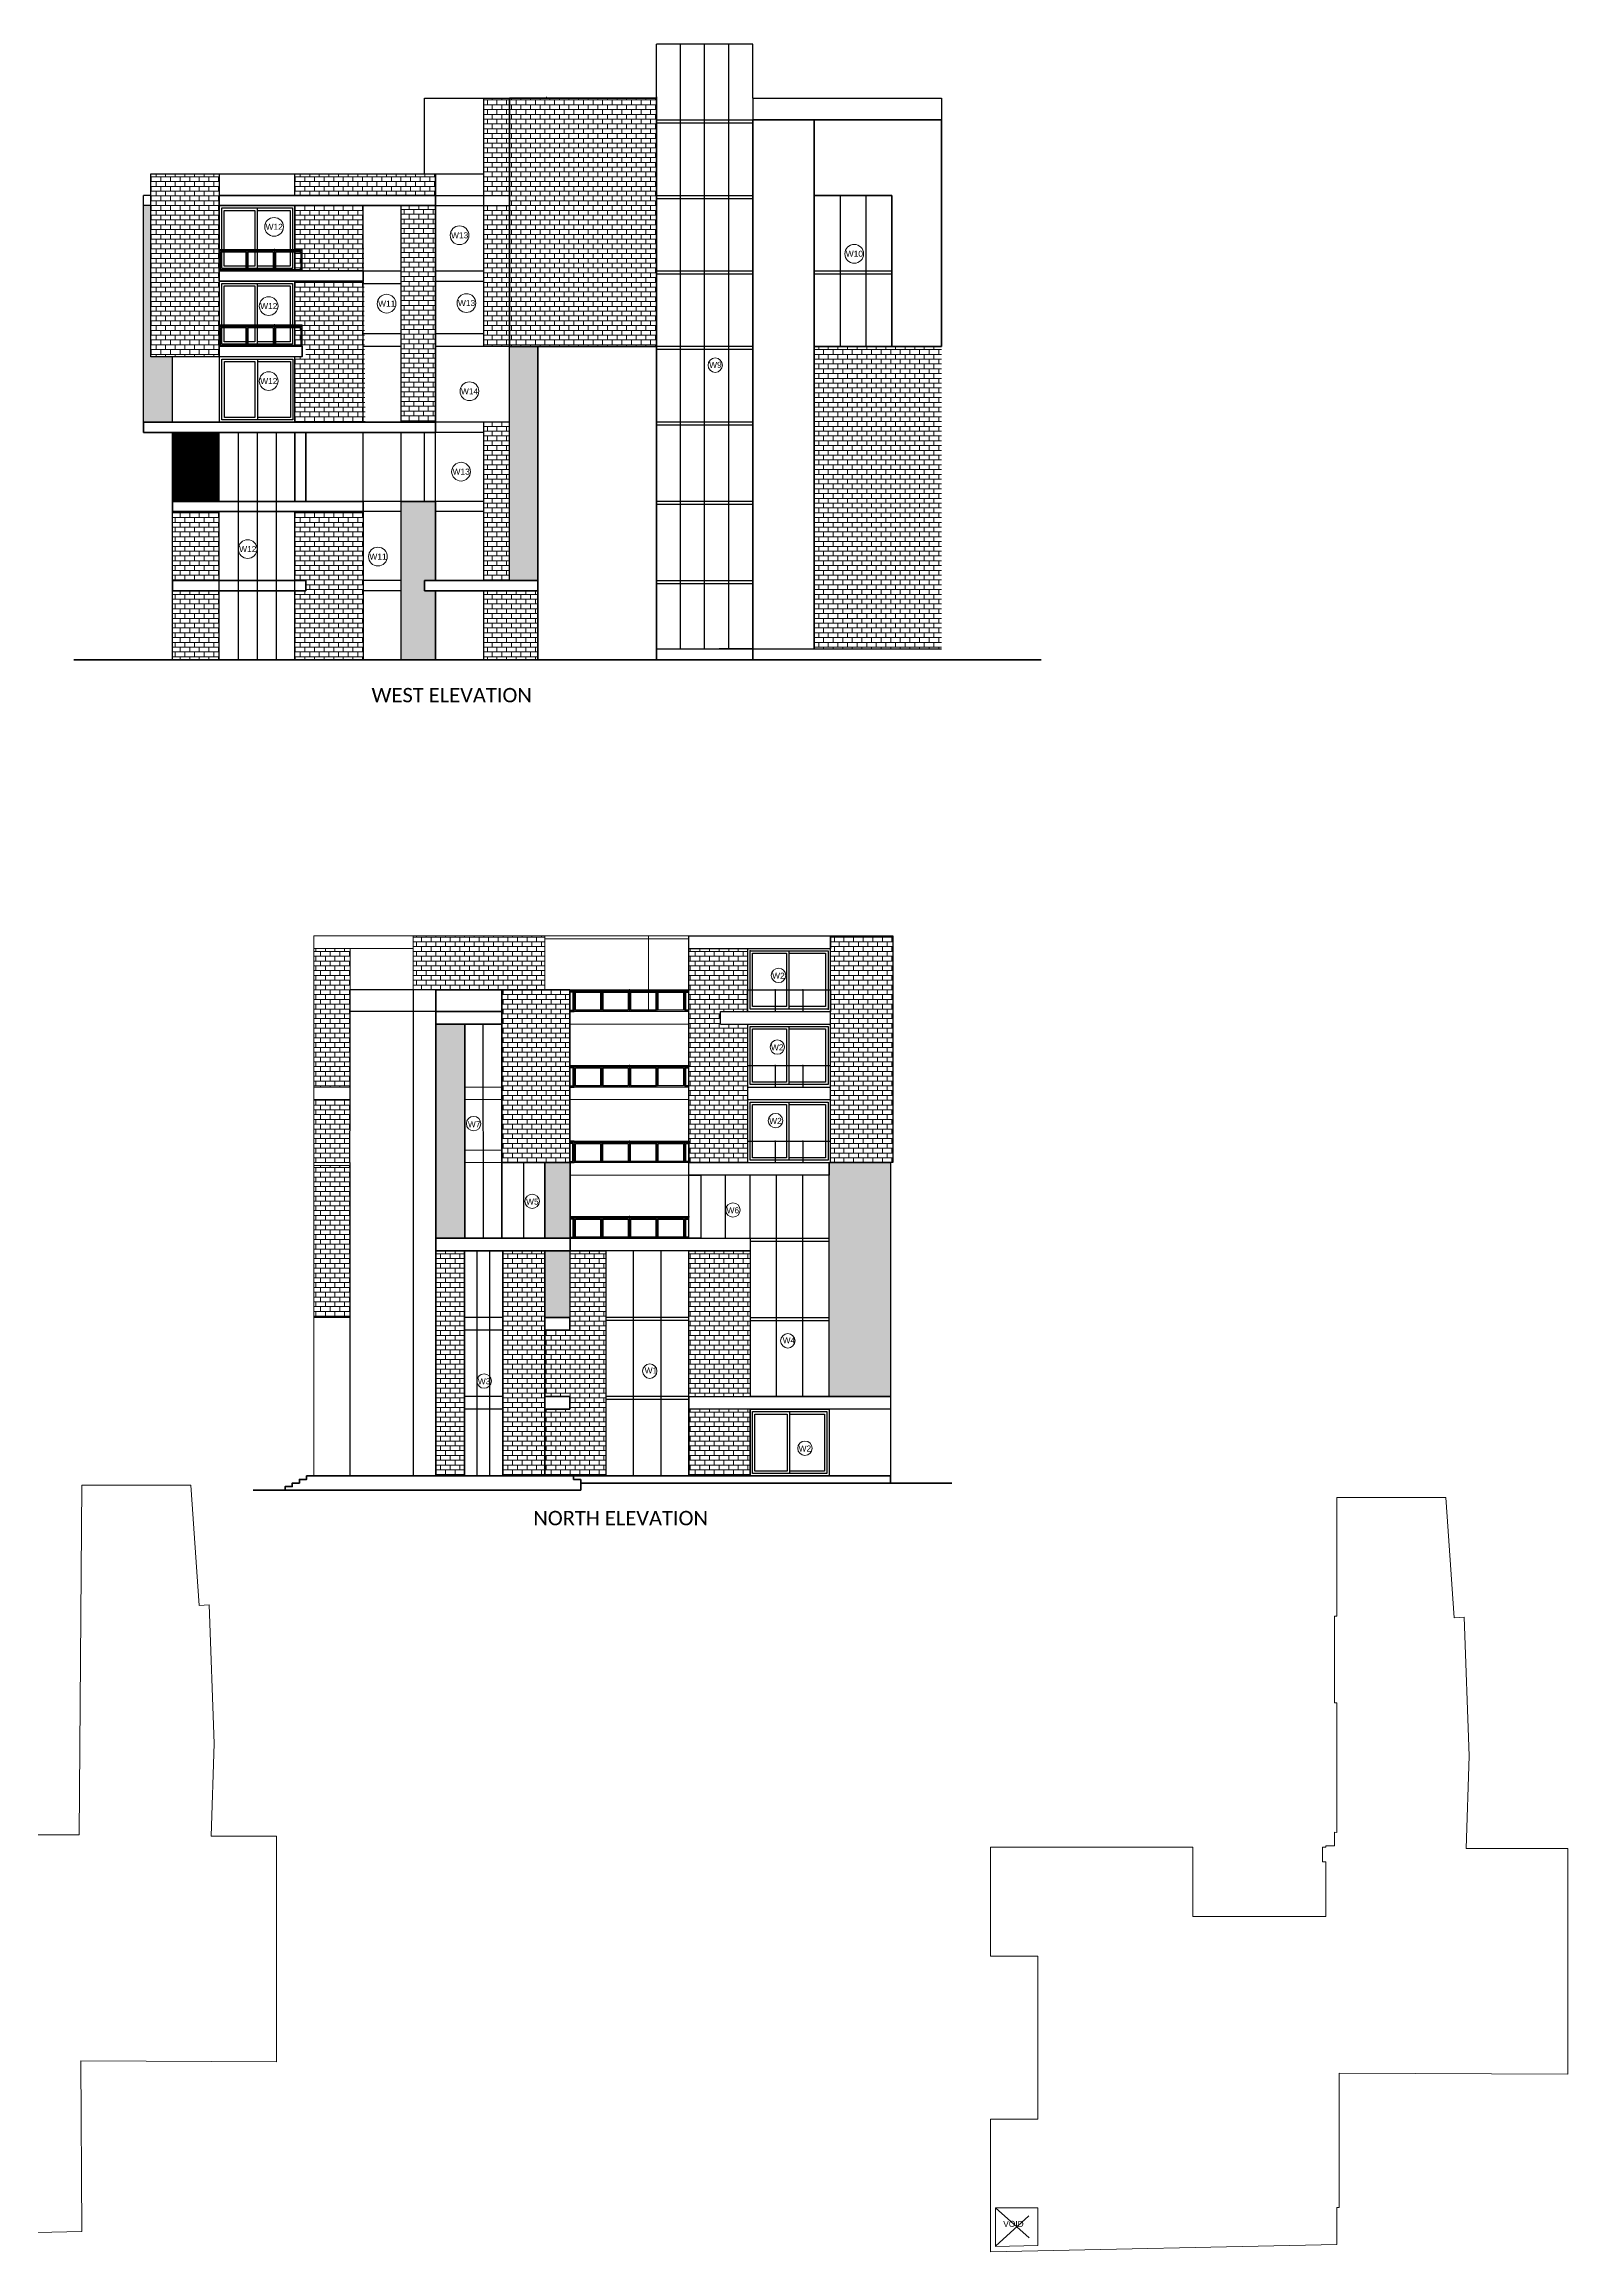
# Model space of a CAD drawing. Header units: inches. Extents: x 0 to 179512, y -43395 to -31716.
# Drawn here: x 168096 to 170635, y -36268 to -32588 of the extents above; entities that cross this region are included whole.
import ezdxf

# ---------------------------------------------------------------- set-up
doc = ezdxf.new("R2010")
doc.units = ezdxf.units.IN
doc.header["$LTSCALE"] = 10
doc.header["$MEASUREMENT"] = 0
doc.linetypes.add('DASHED', pattern=[0.75, 0.5, -0.25])
for name, color, linetype, lineweight in [('back', 251, 'Continuous', 0), ('elevation', 6, 'Continuous', 40), ('elevation 2', 3, 'Continuous', 30), ('front', 254, 'Continuous', 15), ('hatch', 95, 'Continuous', 0), ('NEW LETTERING', 3, 'Continuous', 0), ('OL_AR_Hatch', 253, 'Continuous', 15), ('OL_AR_SYMBOL', 1, 'Continuous', 5), ('OL_AR_WALL', 255, 'Continuous', 40), ('window', 6, 'Continuous', 9)]:
    doc.layers.add(name, color=color, linetype=linetype, lineweight=lineweight)
doc.layers.add('Balcony base', color=70, linetype='Continuous')
doc.layers.add('Railing', color=40, linetype='Continuous')
doc.styles.add('1-8 Annotative Text', font='calibri.ttf', dxfattribs={"height": 0.125})
doc.styles.get("Standard").update_dxf_attribs({"font": 'arial.ttf'})
pattern_1 = [(0, (-19725.6243, 16222.5), (0, 1.25), []), (135, (-19724.9993, 16221.875), (-2.499999996, -2.499999996), [1.76776696, -1.76776696]), (135, (-19724.6868, 16221.875), (-2.499999996, -2.499999996), [1.76776696, -1.76776696]), (135, (-19724.3743, 16221.875), (-2.499999996, -2.499999996), [1.76776696, -1.76776696])]
pattern_2 = [(0, (-19725.624, 16222.5), (0, 8), []), (90, (-19725.624, 16222.5), (-8, 8), [8, -8])]
pattern_3 = [(0, (-2155.5, -1252.5), (0, 8), []), (90, (-2155.5, -1252.5), (-8, 8), [8, -8])]

msp = doc.modelspace()

# ---------------------------------------------------------------- hatches: boundary and pattern name
at = {"layer": 'back'}
h = msp.add_hatch(dxfattribs=at)
h.set_pattern_fill('AR-B816', color=256)
h.set_pattern_definition(pattern_2)
h.paths.add_polyline_path([(168871.07, -32678.5), (168828.72, -32678.5), (168828.72, -32840.5), (168871.07, -32840.5)])
h.paths.add_polyline_path([(168871.07, -32857.5), (168828.72, -32857.5), (168828.72, -33092.5), (168871.07, -33092.5)])
h = msp.add_hatch(dxfattribs=at)
h.set_pattern_fill('AR-B816', color=256)
h.set_pattern_definition(pattern_2)
h.paths.add_polyline_path([(168627.72, -32857.5), (168513.72, -32857.5), (168513.72, -32966.5), (168627.72, -32966.5), (168627.72, -32983.5), (168513.72, -32983.5), (168513.72, -33092.5), (168531.72, -33092.5), (168531.72, -33109.5), (168513.72, -33109.5), (168513.72, -33218.5), (168630.72, -33218.5)])
h.paths.add_polyline_path([(168747.72, -32804.5), (168513.72, -32804.5), (168513.72, -32840.5), (168747.72, -32840.5)])
h = msp.add_hatch(dxfattribs=at)
h.set_pattern_fill('AR-B816', color=256)
h.paths.add_polyline_path([(168747.72, -32857.5), (168690.91, -32857.5), (168690.91, -33218.5), (168747.72, -33218.5)])
h = msp.add_hatch(dxfattribs=at)
h.set_pattern_fill('AR-B816', color=256)
h.set_pattern_definition(pattern_2)
h.paths.add_polyline_path([(168871.07, -33218.5), (168828.72, -33218.5), (168828.72, -33482.5), (168871.07, -33482.5)])
h.paths.add_polyline_path([(168918.72, -33499.5), (168828.72, -33499.5), (168828.72, -33614.5), (168918.72, -33614.5)])
h = msp.add_hatch(dxfattribs=at)
h.set_pattern_fill('AR-B816', color=256)
h.set_pattern_definition(pattern_2)
h.paths.add_polyline_path([(168387.72, -33367.5), (168309.72, -33367.5), (168309.72, -33482.5), (168387.72, -33482.5)])
h.paths.add_polyline_path([(168387.72, -33499.5), (168309.72, -33499.5), (168309.72, -33614.5), (168387.72, -33614.5)])
h = msp.add_hatch(dxfattribs=at)
h.set_pattern_fill('AR-B816', color=256)
h.set_pattern_definition(pattern_2)
h.paths.add_polyline_path([(168627.72, -33367.5), (168513.72, -33367.5), (168513.72, -33482.5), (168531.72, -33482.5), (168531.72, -33499.5), (168513.72, -33499.5), (168513.72, -33614.5), (168627.72, -33614.5)])
h = msp.add_hatch(dxfattribs=at)
h.set_pattern_fill('AR-B816', color=256)
h.set_pattern_definition(pattern_3)
h.paths.add_polyline_path([(168930.05, -34074.5), (168710.58, -34074.5), (168710.58, -34164.5), (168748.59, -34164.5), (168858.72, -34164.5), (168930.05, -34164.5)])
h.paths.add_polyline_path([(168605.37, -34457.5), (168545.37, -34457.5), (168545.37, -34710.5), (168605.37, -34710.5)])
h.paths.add_polyline_path([(168605.71, -34347.5), (168545.39, -34347.5), (168545.37, -34452.5), (168605.37, -34452.5)])
h.paths.add_polyline_path([(168605.71, -34164.5), (168605.71, -34095.5), (168545.39, -34095.5), (168545.39, -34317), (168545.39, -34326.5), (168605.71, -34326.5)])
h = msp.add_hatch(dxfattribs=at)
h.set_pattern_fill('AR-B816', color=256)
h.set_pattern_definition(pattern_3)
h.paths.add_polyline_path([(169268, -34221.5), (169223, -34221.5), (169223, -34200.5), (169268, -34200.5), (169268, -34095.5), (169170, -34095.5), (169170, -34452.5), (169268, -34452.5)])
h = msp.add_hatch(dxfattribs=at)
h.set_pattern_fill('AR-B816', color=256)
h.set_pattern_definition(pattern_3)
h.paths.add_polyline_path([(169510.07, -34074.5), (169406, -34074.5), (169406, -34452.5), (169510.07, -34452.5)])
h = msp.add_hatch(dxfattribs=at)
h.set_pattern_fill('AR-B816', color=256)
h.set_pattern_definition(pattern_3)
h.paths.add_polyline_path([(169032, -34599.5), (168972.05, -34599.5), (168972.05, -34710.5), (168972.05, -34731.5), (168930.05, -34731.5), (168930.05, -34842.5), (168972.05, -34842.5), (168972.05, -34863.5), (168930.05, -34863.5), (168930.05, -34974.5), (169032, -34974.5)])
h = msp.add_hatch(dxfattribs=at)
h.set_pattern_fill('AR-B816', color=256)
h.set_pattern_definition(pattern_3)
h.paths.add_polyline_path([(169272, -34599.5), (169170, -34599.5), (169170, -34842.5), (169272, -34842.5)])
h.paths.add_polyline_path([(169272, -34863.5), (169170, -34863.5), (169170, -34974.5), (169272, -34974.5)])
at = {"layer": 'Balcony base'}
h = msp.add_hatch(color=256, dxfattribs=at)
h.dxf.hatch_style = 1
h.set_gradient(color1=(0, 0, 255), color2=(255, 255, 0), name='CURVED')
h.paths.add_polyline_path([(168387.72, -32930.5), (168387.72, -32931.5), (168525.72, -32931.5), (168525.72, -32930.5)])
h = msp.add_hatch(color=256, dxfattribs=at)
h.dxf.hatch_style = 1
h.set_gradient(color1=(0, 0, 255), color2=(255, 255, 0), name='CURVED')
h.paths.add_polyline_path([(168387.72, -33056.5), (168387.72, -33057.5), (168525.72, -33057.5), (168525.72, -33056.5)])
h = msp.add_hatch(color=256, dxfattribs=at)
h.dxf.hatch_style = 1
h.set_gradient(color1=(0, 0, 255), color2=(255, 255, 0), name='CURVED')
h.paths.add_polyline_path([(169170.18, -34164.5), (168972.15, -34164.5), (168972.15, -34165.5), (169170.18, -34165.5)])
h = msp.add_hatch(color=256, dxfattribs=at)
h.dxf.hatch_style = 1
h.set_gradient(color1=(0, 0, 255), color2=(255, 255, 0), name='CURVED')
h.paths.add_polyline_path([(169170.18, -34290.5), (168972.15, -34290.5), (168972.15, -34291.5), (169170.18, -34291.5)])
h = msp.add_hatch(color=256, dxfattribs=at)
h.dxf.hatch_style = 1
h.set_gradient(color1=(0, 0, 255), color2=(255, 255, 0), name='CURVED')
h.paths.add_polyline_path([(169170, -34416.5), (168971.97, -34416.5), (168971.97, -34417.5), (169170, -34417.5)])
h = msp.add_hatch(color=256, dxfattribs=at)
h.dxf.hatch_style = 1
h.set_gradient(color1=(0, 0, 255), color2=(255, 255, 0), name='CURVED')
h.paths.add_polyline_path([(169170.18, -34542.5), (168972.15, -34542.5), (168972.15, -34543.5), (169170.18, -34543.5)])
at = {"layer": 'front'}
h = msp.add_hatch(dxfattribs=at)
h.set_pattern_fill('AR-B816', color=256)
h.set_pattern_definition(pattern_2)
h.paths.add_polyline_path([(169115.99, -32678.5), (168871.07, -32678.5), (168871.07, -33092.5), (169115.99, -33092.5)])
h = msp.add_hatch(dxfattribs=at)
h.set_pattern_fill('AR-B816', color=256)
h.set_pattern_definition(pattern_2)
h.paths.add_polyline_path([(168387.72, -32804.5), (168273.72, -32804.5), (168273.72, -33109.5), (168387.72, -33109.5)])
h = msp.add_hatch(dxfattribs=at)
h.set_pattern_fill('AR-B816', color=256)
h.set_pattern_definition(pattern_2)
h.paths.add_polyline_path([(169590.88, -33092.5), (169379.1, -33092.5), (169379.1, -33596.5), (169590.88, -33596.5)])
h = msp.add_hatch(dxfattribs=at)
h.set_pattern_fill('AR-B816', color=256)
h.set_pattern_definition(pattern_3)
h.paths.add_polyline_path([(168972.05, -34164.5), (168858.72, -34164.5), (168858.72, -34452.5), (168972.05, -34452.5)])
h = msp.add_hatch(dxfattribs=at)
h.set_pattern_fill('AR-B816', color=256)
h.set_pattern_definition(pattern_3)
h.paths.add_polyline_path([(168796.49, -34599.5), (168748.49, -34599.5), (168748.49, -34974.5), (168796.49, -34974.5)])
h = msp.add_hatch(dxfattribs=at)
h.set_pattern_fill('AR-B816', color=256)
h.set_pattern_definition(pattern_3)
h.paths.add_polyline_path([(168930.05, -34599.5), (168859.88, -34599.5), (168859.88, -34974.5), (168930.05, -34974.5)])
at = {"layer": 'OL_AR_Hatch'}
h = msp.add_hatch(dxfattribs=at)
h.set_pattern_fill('CORK', color=256, scale=10)
h.set_pattern_definition(pattern_1)
h.paths.add_polyline_path([(168309.72, -33109.5), (168273.72, -33109.5), (168273.72, -32857.5), (168261.72, -32857.5), (168261.72, -33218.5), (168309.72, -33218.5)])
h = msp.add_hatch(dxfattribs=at)
h.set_pattern_fill('CORK', color=256, scale=10)
h.set_pattern_definition(pattern_1)
h.paths.add_polyline_path([(168918.72, -33092.5), (168871.07, -33092.5), (168871.07, -33482.5), (168918.72, -33482.5)])
h = msp.add_hatch(dxfattribs=at)
h.set_pattern_fill('CORK', color=256, scale=10)
h.set_pattern_definition(pattern_1)
h.paths.add_polyline_path([(168387.72, -33235.5), (168309.72, -33235.5), (168309.72, -33350.5), (168387.72, -33350.5)])
h = msp.add_hatch(dxfattribs=at)
h.set_pattern_fill('CORK', color=256, scale=10)
h.set_pattern_definition(pattern_1)
h.paths.add_polyline_path([(168747.72, -33350.5), (168690.91, -33350.5), (168690.91, -33614.5), (168747.72, -33614.5), (168747.72, -33499.5), (168729.72, -33499.5), (168729.72, -33482.5), (168747.72, -33482.5)])
h = msp.add_hatch(dxfattribs=at)
h.set_pattern_fill('CORK', color=256, scale=10)
h.set_pattern_definition([(0, (5280, 9732.5), (0, 1.25), []), (135, (5280.625, 9731.875), (-2.499999996, -2.499999996), [1.76776696, -1.76776696]), (135, (5280.9375, 9731.875), (-2.499999996, -2.499999996), [1.76776696, -1.76776696]), (135, (5281.25, 9731.875), (-2.499999996, -2.499999996), [1.76776696, -1.76776696])])
h.paths.add_polyline_path([(168796.59, -34221.5), (168748.59, -34221.5), (168748.59, -34578.5), (168796.59, -34578.5)])
h = msp.add_hatch(dxfattribs=at)
h.set_pattern_fill('CORK', color=256, scale=10)
h.set_pattern_definition([(0, (-2155.4997, -1252.5), (0, 1.25), []), (135, (-2154.8747, -1253.125), (-2.499999996, -2.499999996), [1.76776696, -1.76776696]), (135, (-2154.562, -1253.125), (-2.499999996, -2.499999996), [1.76776696, -1.76776696]), (135, (-2154.2497, -1253.125), (-2.499999996, -2.499999996), [1.76776696, -1.76776696])])
h.paths.add_polyline_path([(168972.05, -34599.5), (168930.05, -34599.5), (168930.05, -34710.5), (168972.05, -34710.5)])
h.paths.add_polyline_path([(168972.15, -34452.5), (168930.05, -34452.5), (168930.05, -34578.5), (168972.15, -34578.5)])
h.paths.add_polyline_path([(169506.07, -34452.5), (169406, -34452.5), (169404.1, -34452.5), (169404.1, -34473.5), (169404, -34842.5), (169506.07, -34842.5)])

# ---------------------------------------------------------------- linework, layer by layer
for p, q in [((169276.75, -32588.5), (169115.99, -32588.5)), ((169115.99, -32714.5), (169115.99, -32588.5)), ((169276.75, -32678.5), (169276.75, -32588.5)), ((169590.88, -32678.5), (169590.88, -32714.5)), ((169115.99, -32714.5), (169276.75, -32714.5)), ((169115.99, -32719.5), (169276.75, -32719.5)), ((168273.72, -33109.5), (168273.72, -32804.5)), ((168273.72, -32804.5), (168828.72, -32804.5)), ((168513.72, -32840.5), (168513.72, -32804.5)), ((168747.72, -33482.5), (168747.72, -32804.5)), ((168387.72, -32840.5), (168828.72, -32840.5)), ((169115.99, -32840.5), (169276.75, -32840.5)), ((169115.99, -32845.5), (169276.75, -32845.5)), ((168387.72, -32857.5), (168828.72, -32857.5)), ((168513.72, -32966.5), (168513.72, -32857.5)), ((168627.72, -33218.5), (168627.72, -32857.5)), ((168690.91, -33218.5), (168690.91, -32857.5)), ((168387.72, -32966.5), (168513.72, -32966.5)), ((168387.72, -32983.5), (168513.72, -32983.5)), ((168513.72, -33092.5), (168513.72, -32983.5)), ((168627.72, -32966.5), (168690.91, -32966.5)), ((168627.72, -32987.5), (168690.91, -32987.5)), ((168747.72, -32966.5), (168828.72, -32966.5)), ((168747.72, -32983.5), (168828.72, -32983.5)), ((169115.99, -32966.5), (169276.75, -32966.5)), ((169115.99, -32971.5), (169276.75, -32971.5)), ((168690.91, -33071.5), (168627.72, -33071.5)), ((168828.72, -33071.5), (168747.72, -33071.5)), ((168513.72, -33109.5), (168273.72, -33109.5)), ((168513.72, -33092.5), (168387.72, -33092.5)), ((168513.72, -33218.5), (168513.72, -33109.5)), ((168690.91, -33092.5), (168627.72, -33092.5)), ((168828.72, -33092.5), (168747.72, -33092.5)), ((169276.75, -33092.5), (169115.99, -33092.5)), ((169276.75, -33097.5), (169115.99, -33097.5)), ((168871.07, -33218.5), (168273.72, -33218.5)), ((168828.72, -33482.5), (168828.72, -33218.5)), ((169276.75, -33218.5), (169115.99, -33218.5)), ((169276.75, -33223.5), (169115.99, -33223.5)), ((168828.72, -33235.5), (168273.72, -33235.5)), ((168627.72, -33350.5), (168627.72, -33235.5)), ((168690.91, -33350.5), (168690.91, -33235.5)), ((168729.72, -33350.5), (168729.72, -33235.5)), ((168828.72, -33350.5), (168387.72, -33350.5)), ((168690.91, -33367.5), (168387.72, -33367.5)), ((168513.72, -33614.5), (168513.72, -33367.5)), ((168828.72, -33367.5), (168747.72, -33367.5)), ((169276.75, -33350.5), (169115.99, -33350.5)), ((169276.75, -33355.5), (169115.99, -33355.5)), ((168513.72, -33482.5), (168387.72, -33482.5)), ((168513.72, -33499.5), (168387.72, -33499.5)), ((168690.91, -33482.5), (168627.72, -33482.5)), ((168690.91, -33499.5), (168627.72, -33499.5)), ((168918.72, -33482.5), (168747.72, -33482.5)), ((168918.72, -33499.5), (168747.72, -33499.5)), ((168747.72, -33614.5), (168747.72, -33499.5)), ((168828.72, -33614.5), (168828.72, -33499.5)), ((169115.99, -33482.5), (169276.75, -33482.5)), ((169115.99, -33487.5), (169276.75, -33487.5)), ((169115.99, -33596.5), (169276.75, -33596.5)), ((169276.75, -33596.5), (169220.66, -33596.5))]:
    msp.add_line(p, q)
for points in [[(168729.72, -32804.5), (168729.72, -32678.5), (168918.72, -32678.5)], [(169276.75, -32678.5), (169590.88, -32678.5)]]:
    msp.add_lwpolyline(points)
at = {"layer": 'Balcony base'}
for p, q in [((169156.18, -33596.5), (169156.18, -32588.5)), ((169196.37, -33596.5), (169196.37, -32588.5)), ((169236.56, -33596.5), (169236.56, -32588.5)), ((168871.07, -33092.5), (168871.07, -32678.5)), ((168871.07, -32678.5), (168932.72, -32678.5)), ((169276.75, -32678.5), (169276.75, -32719.5)), ((168261.72, -33218.5), (168261.72, -32840.5)), ((168273.72, -32840.5), (168261.72, -32840.5)), ((168828.72, -32840.5), (168871.07, -32840.5)), ((169421.98, -32840.5), (169421.98, -33092.5)), ((169465.21, -32840.5), (169465.21, -33092.5)), ((168273.72, -32857.5), (168261.72, -32857.5)), ((168450.72, -32861.5), (168450.72, -32962.5)), ((168450.72, -32865.5), (168505.72, -32865.5)), ((168505.72, -32865.5), (168505.72, -32958.5)), ((168828.72, -32857.5), (168871.07, -32857.5)), ((168387.72, -32930.5), (168525.72, -32930.5)), ((168387.72, -32966.5), (168387.72, -32930.5)), ((168387.72, -32931.5), (168525.72, -32931.5)), ((168387.72, -32932.5), (168525.72, -32932.5)), ((168505.72, -32958.5), (168450.72, -32958.5)), ((168525.72, -32932.5), (168525.72, -32930.5)), ((168525.72, -32966.5), (168525.72, -32932.5)), ((168525.72, -32966.5), (168387.72, -32966.5)), ((168450.72, -32987.5), (168450.72, -33088.5)), ((168450.72, -32991.5), (168505.72, -32991.5)), ((168505.72, -32991.5), (168505.72, -33084.5)), ((169378.75, -32966.5), (169508.44, -32966.5)), ((169378.75, -32971.5), (169508.44, -32971.5)), ((168387.72, -33056.5), (168525.72, -33056.5)), ((168387.72, -33092.5), (168387.72, -33056.5)), ((168387.72, -33057.5), (168525.72, -33057.5)), ((168387.72, -33058.5), (168525.72, -33058.5)), ((168525.72, -33058.5), (168525.72, -33056.5)), ((168525.72, -33092.5), (168525.72, -33058.5)), ((168309.72, -33218.5), (168309.72, -33109.5)), ((168525.72, -33092.5), (168387.72, -33092.5)), ((168387.72, -33109.5), (168387.72, -33218.5)), ((168505.72, -33084.5), (168450.72, -33084.5)), ((168451.18, -33113.5), (168451.18, -33214.5)), ((168451.18, -33117.5), (168506.18, -33117.5)), ((168506.18, -33117.5), (168506.18, -33210.5)), ((168506.18, -33210.5), (168451.18, -33210.5)), ((168419.22, -33235.5), (168419.22, -33614.5)), ((168450.72, -33235.5), (168450.72, -33614.5)), ((168482.22, -33235.5), (168482.22, -33614.5)), ((169276.75, -33596.5), (169590.88, -33596.5)), ((169337, -34196.5), (169337, -34099.5)), ((169337, -34103.5), (169398, -34103.5)), ((169398, -34103.5), (169398, -34192.5)), ((168605.71, -34326.5), (168605.71, -34164.5)), ((168710.58, -34164.5), (168605.71, -34164.5)), ((168710.58, -34164.5), (168710.58, -34974.5)), ((168748.59, -34164.5), (168710.58, -34164.5)), ((168979.15, -34166.5), (168972.15, -34166.5)), ((168979.15, -34164.5), (169117.15, -34164.5)), ((168979.15, -34165.5), (169117.15, -34165.5)), ((168979.15, -34166.5), (169117.15, -34166.5)), ((168979.15, -34200.5), (168979.15, -34166.5)), ((168979.15, -34200.5), (168979.15, -34166.5)), ((169117.15, -34164.5), (169163.18, -34164.5)), ((169117.15, -34165.5), (169163.18, -34165.5)), ((169117.15, -34200.5), (169117.15, -34166.5)), ((169117.15, -34166.5), (169163.18, -34166.5)), ((169117.15, -34200.5), (169117.15, -34166.5)), ((169170.18, -34165.5), (169163.18, -34165.5)), ((169163.18, -34166.5), (169163.18, -34200.5)), ((169163.18, -34166.5), (169170.18, -34166.5)), ((168748.59, -34200.5), (168605.71, -34200.5)), ((168972.15, -34200.5), (168979.15, -34200.5)), ((169117.15, -34200.5), (168979.15, -34200.5)), ((169170.18, -34200.5), (169163.18, -34200.5)), ((169223, -34200.5), (169406, -34200.5)), ((169223, -34221.5), (169223, -34200.5)), ((169398, -34192.5), (169337, -34192.5)), ((168828.19, -34578.5), (168827.66, -34221.5)), ((169223, -34221.5), (169406, -34221.5)), ((169268, -34221.5), (169268, -34452.5)), ((169337, -34322.5), (169337, -34225.5)), ((169337, -34229.5), (169398, -34229.5)), ((169398, -34229.5), (169398, -34318.5)), ((168979.15, -34290.5), (169117.15, -34290.5)), ((169117.15, -34290.5), (169163.18, -34290.5)), ((168605.71, -34347.5), (168605.71, -34326.5)), ((168979.15, -34292.5), (168972.15, -34292.5)), ((168972.15, -34326.5), (168979.15, -34326.5)), ((168979.15, -34291.5), (169117.15, -34291.5)), ((168979.15, -34292.5), (169117.15, -34292.5)), ((168979.15, -34326.5), (168979.15, -34292.5)), ((168979.15, -34326.5), (168979.15, -34292.5)), ((169117.15, -34326.5), (168979.15, -34326.5)), ((169117.15, -34291.5), (169163.18, -34291.5)), ((169117.15, -34326.5), (169117.15, -34292.5)), ((169117.15, -34292.5), (169163.18, -34292.5)), ((169117.15, -34326.5), (169117.15, -34292.5)), ((169170.18, -34291.5), (169163.18, -34291.5)), ((169163.18, -34292.5), (169163.18, -34326.5)), ((169163.18, -34292.5), (169170.18, -34292.5)), ((169170.18, -34326.5), (169163.18, -34326.5)), ((169268, -34326.5), (169406, -34326.5)), ((169398, -34318.5), (169337, -34318.5)), ((168605.37, -34452.5), (168605.71, -34347.5)), ((169268, -34347.5), (169406, -34347.5)), ((169337, -34448.5), (169337, -34351.5)), ((169337, -34355.5), (169398, -34355.5)), ((169398, -34355.5), (169398, -34444.5)), ((168978.97, -34416.5), (168971.97, -34416.5)), ((168971.97, -34416.5), (168971.97, -34452.5)), ((168978.97, -34417.5), (168971.97, -34417.5)), ((168978.97, -34418.5), (168971.97, -34418.5)), ((168978.97, -34416.5), (169116.97, -34416.5)), ((168978.97, -34417.5), (169116.97, -34417.5)), ((168978.97, -34418.5), (169116.97, -34418.5)), ((168978.97, -34452.5), (168978.97, -34418.5)), ((168978.97, -34452.5), (168978.97, -34418.5)), ((169116.97, -34416.5), (169163, -34416.5)), ((169116.97, -34417.5), (169163, -34417.5)), ((169116.97, -34452.5), (169116.97, -34418.5)), ((169116.97, -34418.5), (169163, -34418.5)), ((169116.97, -34452.5), (169116.97, -34418.5)), ((169163, -34416.5), (169170, -34416.5)), ((169170, -34417.5), (169163, -34417.5)), ((169163, -34418.5), (169163, -34452.5)), ((169163, -34418.5), (169170, -34418.5)), ((169170, -34416.5), (169170, -34452.5)), ((168605.37, -34452.5), (168605.37, -34974.5)), ((168748.49, -34578.5), (168748.49, -34452.5)), ((168858.72, -34452.5), (168858.72, -34578.5)), ((168894.39, -34452.5), (168894.39, -34578.5)), ((168971.97, -34452.5), (168978.97, -34452.5)), ((169116.97, -34452.5), (168978.97, -34452.5)), ((169163, -34452.5), (169116.97, -34452.5)), ((169170, -34452.5), (169163, -34452.5)), ((169231.01, -34578.5), (169231.01, -34473.5)), ((169272, -34578.5), (169272, -34473.5)), ((169316, -34842.5), (169316, -34473.5)), ((169398, -34444.5), (169337, -34444.5)), ((169360, -34842.5), (169360, -34473.5)), ((168979.15, -34544.5), (168972.15, -34544.5)), ((168979.15, -34542.5), (169117.15, -34542.5)), ((168979.15, -34543.5), (169117.15, -34543.5)), ((168979.15, -34544.5), (169117.15, -34544.5)), ((168979.15, -34578.5), (168979.15, -34544.5)), ((168979.15, -34578.5), (168979.15, -34544.5)), ((169117.15, -34542.5), (169163.18, -34542.5)), ((169117.15, -34543.5), (169163.18, -34543.5)), ((169117.15, -34578.5), (169117.15, -34544.5)), ((169117.15, -34544.5), (169163.18, -34544.5)), ((169117.15, -34578.5), (169117.15, -34544.5)), ((169170.18, -34543.5), (169163.18, -34543.5)), ((169163.18, -34544.5), (169163.18, -34578.5)), ((169163.18, -34544.5), (169170.18, -34544.5)), ((168859.88, -34578.5), (168796.49, -34578.5)), ((168972.15, -34578.5), (168979.15, -34578.5)), ((169117.15, -34578.5), (168979.15, -34578.5)), ((169170, -34578.5), (169032, -34578.5)), ((169170.18, -34578.5), (169163.18, -34578.5)), ((169272, -34578.5), (169404, -34578.5)), ((169272, -34583.5), (169404, -34583.5)), ((168817.62, -34974.5), (168817.62, -34599.5)), ((168838.75, -34974.5), (168838.75, -34599.5)), ((168930.05, -34599.5), (168930.05, -34974.5)), ((169078, -34974.5), (169078, -34599.5)), ((169124, -34974.5), (169124, -34599.5)), ((168605.37, -34710.5), (168545.37, -34710.5)), ((168859.88, -34710.5), (168796.49, -34710.5)), ((168859.88, -34731.5), (168796.49, -34731.5)), ((169170, -34710.5), (169032, -34710.5)), ((169170, -34715.5), (169032, -34715.5)), ((169272, -34710.5), (169404, -34710.5)), ((169272, -34715.5), (169404, -34715.5)), ((168605.41, -34842.5), (168605.37, -34842.5)), ((168859.88, -34842.5), (168796.49, -34842.5)), ((169170, -34842.5), (169032, -34842.5)), ((169032, -34842.5), (169032, -34974.5)), ((169170, -34842.5), (169170, -34974.5)), ((169506.07, -34842.5), (169272, -34842.5)), ((169506.07, -34842.5), (169506.07, -34974.5)), ((168859.88, -34863.5), (168796.49, -34863.5)), ((169170, -34847.5), (169032, -34847.5)), ((169272, -34863.5), (169272, -34974.5)), ((169338, -34867.5), (169338, -34970.5)), ((169338, -34871.5), (169396, -34871.5)), ((169396, -34871.5), (169396, -34966.5)), ((169404, -34863.5), (169404, -34974.5)), ((169396, -34966.5), (169338, -34966.5))]:
    msp.add_line(p, q, dxfattribs=at)
for points in [[(168387.72, -32857.5), (168513.72, -32857.5), (168513.72, -32966.5), (168387.72, -32966.5)], [(168391.72, -32861.5), (168509.72, -32861.5), (168509.72, -32962.5), (168391.72, -32962.5)], [(168395.72, -32865.5), (168446.72, -32865.5), (168446.72, -32958.5), (168395.72, -32958.5)], [(168389.72, -32934.5), (168431.69, -32934.5), (168431.69, -32964.5), (168389.72, -32964.5)], [(168435.75, -32934.5), (168477.72, -32934.5), (168477.72, -32964.5), (168435.75, -32964.5)], [(168481.72, -32934.5), (168523.69, -32934.5), (168523.69, -32964.5), (168481.72, -32964.5)], [(168391.72, -32987.5), (168509.72, -32987.5), (168509.72, -33088.5), (168391.72, -33088.5)], [(168395.72, -32991.5), (168446.72, -32991.5), (168446.72, -33084.5), (168395.72, -33084.5)], [(168389.72, -33060.5), (168431.69, -33060.5), (168431.69, -33090.5), (168389.72, -33090.5)], [(168435.75, -33060.5), (168477.72, -33060.5), (168477.72, -33090.5), (168435.75, -33090.5)], [(168481.72, -33060.5), (168523.69, -33060.5), (168523.69, -33090.5), (168481.72, -33090.5)], [(168392.18, -33113.5), (168510.18, -33113.5), (168510.18, -33214.5), (168392.18, -33214.5)], [(168396.18, -33117.5), (168447.18, -33117.5), (168447.18, -33210.5), (168396.18, -33210.5)], [(169272, -34099.5), (169402, -34099.5), (169402, -34196.5), (169272, -34196.5)], [(169276, -34103.5), (169333, -34103.5), (169333, -34192.5), (169276, -34192.5)], [(168972.15, -34164.5), (169170.18, -34164.5), (169170.18, -34165.5), (168972.15, -34165.5)], [(168981.15, -34168.5), (169023.12, -34168.5), (169023.12, -34198.5), (168981.15, -34198.5)], [(169027.18, -34168.5), (169069.15, -34168.5), (169069.15, -34198.5), (169027.18, -34198.5)], [(169073.15, -34168.5), (169115.12, -34168.5), (169115.12, -34198.5), (169073.15, -34198.5)], [(169119.15, -34168.5), (169161.12, -34168.5), (169161.12, -34198.5), (169119.15, -34198.5)], [(169272, -34225.5), (169402, -34225.5), (169402, -34322.5), (169272, -34322.5)], [(169276, -34229.5), (169333, -34229.5), (169333, -34318.5), (169276, -34318.5)], [(168972.15, -34290.5), (169170.18, -34290.5), (169170.18, -34291.5), (168972.15, -34291.5)], [(168981.15, -34294.5), (169023.12, -34294.5), (169023.12, -34324.5), (168981.15, -34324.5)], [(169027.18, -34294.5), (169069.15, -34294.5), (169069.15, -34324.5), (169027.18, -34324.5)], [(169073.15, -34294.5), (169115.12, -34294.5), (169115.12, -34324.5), (169073.15, -34324.5)], [(169119.15, -34294.5), (169161.12, -34294.5), (169161.12, -34324.5), (169119.15, -34324.5)], [(169272, -34351.5), (169402, -34351.5), (169402, -34448.5), (169272, -34448.5)], [(169276, -34355.5), (169333, -34355.5), (169333, -34444.5), (169276, -34444.5)], [(168971.97, -34416.5), (169170, -34416.5), (169170, -34417.5), (168971.97, -34417.5)], [(168980.97, -34420.5), (169022.95, -34420.5), (169022.95, -34450.5), (168980.97, -34450.5)], [(169027, -34420.5), (169068.97, -34420.5), (169068.97, -34450.5), (169027, -34450.5)], [(169072.97, -34420.5), (169114.94, -34420.5), (169114.94, -34450.5), (169072.97, -34450.5)], [(169118.97, -34420.5), (169160.94, -34420.5), (169160.94, -34450.5), (169118.97, -34450.5)], [(168858.72, -34452.5), (168930.05, -34452.5), (168930.05, -34578.5), (168858.72, -34578.5)], [(168972.15, -34542.5), (169170.18, -34542.5), (169170.18, -34543.5), (168972.15, -34543.5)], [(168981.15, -34546.5), (169023.12, -34546.5), (169023.12, -34576.5), (168981.15, -34576.5)], [(169027.18, -34546.5), (169069.15, -34546.5), (169069.15, -34576.5), (169027.18, -34576.5)], [(169073.15, -34546.5), (169115.12, -34546.5), (169115.12, -34576.5), (169073.15, -34576.5)], [(169119.15, -34546.5), (169161.12, -34546.5), (169161.12, -34576.5), (169119.15, -34576.5)], [(169272, -34863.5), (169404, -34863.5), (169404, -34974.5), (169272, -34974.5)], [(169276, -34867.5), (169400, -34867.5), (169400, -34970.5), (169276, -34970.5)], [(169280, -34871.5), (169334, -34871.5), (169334, -34966.5), (169280, -34966.5)]]:
    msp.add_lwpolyline(points, close=True, dxfattribs=at)
for points in [[(168387.72, -32930.5), (168525.72, -32930.5)], [(168525.72, -32931.5), (168387.72, -32931.5)], [(168387.72, -33056.5), (168525.72, -33056.5)], [(168525.72, -33057.5), (168387.72, -33057.5)], [(168972.15, -34198.5), (168977.15, -34198.5), (168977.15, -34168.5), (168972.15, -34168.5)], [(169170.18, -34198.5), (169165.18, -34198.5), (169165.18, -34168.5), (169170.18, -34168.5)], [(168972.15, -34324.5), (168977.15, -34324.5), (168977.15, -34294.5), (168972.15, -34294.5)], [(169170.18, -34324.5), (169165.18, -34324.5), (169165.18, -34294.5), (169170.18, -34294.5)], [(168971.97, -34450.5), (168976.97, -34450.5), (168976.97, -34420.5), (168971.97, -34420.5)], [(169170, -34450.5), (169165, -34450.5), (169165, -34420.5), (169170, -34420.5)], [(168972.15, -34576.5), (168977.15, -34576.5), (168977.15, -34546.5), (168972.15, -34546.5)], [(169170.18, -34576.5), (169165.18, -34576.5), (169165.18, -34546.5), (169170.18, -34546.5)]]:
    msp.add_lwpolyline(points, dxfattribs=at)
for p in [(169156.18, -32714.5), (169196.37, -32714.5), (169236.56, -32714.5), (169421.98, -32840.5), (169465.21, -32840.5), (168479.72, -32930.5), (168479.72, -33056.5), (168419.22, -33350.5), (168450.72, -33350.5), (168482.22, -33350.5), (169272, -34099.5), (169071.15, -34164.5), (169314, -34164.5), (169360, -34164.5), (169402, -34196.5), (169071.15, -34290.5), (169314, -34290.5), (169360, -34290.5), (169070.97, -34416.5), (169314, -34416.5), (169360, -34416.5), (169071.15, -34542.5), (169316, -34578.5), (169316, -34578.5), (169316, -34578.5), (169360, -34578.5), (169360, -34578.5), (169360, -34578.5)]:
    msp.add_point(p, dxfattribs=at)
at = {"layer": 'elevation'}
for p, q in [((168871.07, -32678.5), (169115.99, -32678.5)), ((168871.07, -32678.5), (168871.07, -33092.5)), ((169115.99, -33614.5), (169115.99, -32676.5)), ((169115.99, -32678.5), (169115.99, -33092.5)), ((169276.75, -33614.5), (169276.75, -32714.5)), ((169276.75, -32714.5), (169590.88, -32714.5)), ((169378.75, -33092.5), (169378.75, -32714.5)), ((169590.88, -33092.5), (169590.88, -32714.5)), ((169378.75, -32840.5), (169508.44, -32840.5)), ((169508.44, -32840.5), (169508.44, -33092.5)), ((168871.07, -33092.5), (169115.99, -33092.5)), ((168918.72, -33092.5), (168918.72, -33614.5)), ((169378.75, -33482.5), (169379.1, -33092.5)), ((169379.1, -33092.5), (169590.88, -33092.5)), ((169378.75, -33482.5), (169378.75, -33596.5)), ((168748.59, -34200.5), (168748.59, -34164.5)), ((168858.72, -34164.5), (168748.59, -34164.5)), ((168858.72, -34164.5), (168972.05, -34164.5)), ((168858.72, -34452.5), (168858.72, -34164.5)), ((168972.05, -34164.5), (168972.05, -34452.5)), ((168748.59, -34578.5), (168748.59, -34221.5)), ((168796.59, -34221.5), (168796.59, -34578.5)), ((168972.05, -34452.5), (168858.72, -34452.5)), ((168930.05, -34578.5), (168930.05, -34452.5)), ((168972.15, -34452.5), (168972.15, -34578.5)), ((168748.49, -34599.5), (168748.49, -34578.5)), ((168748.49, -34578.5), (168972.15, -34578.5)), ((168972.15, -34578.5), (168972.15, -34599.5)), ((168748.49, -34974.5), (168748.49, -34599.5)), ((168748.49, -34599.5), (168796.49, -34599.5)), ((168972.15, -34599.5), (168748.49, -34599.5)), ((168796.49, -34599.5), (168796.49, -34974.5)), ((168859.88, -34974.5), (168859.88, -34599.5)), ((168930.05, -34599.5), (168930.05, -34974.5)), ((169170, -34599.5), (169272, -34599.5)), ((168796.49, -34974.5), (168748.49, -34974.5)), ((168930.05, -34974.5), (168859.88, -34974.5))]:
    msp.add_line(p, q, dxfattribs=at)
for points in [[(168858.72, -34221.5), (168748.59, -34221.5), (168748.59, -34200.5), (168858.72, -34200.5)], [(168972.05, -34731.5), (168930.05, -34731.5), (168930.05, -34710.5), (168972.05, -34710.5)], [(168972.05, -34863.5), (168930.05, -34863.5), (168930.05, -34842.5), (168972.05, -34842.5)]]:
    msp.add_lwpolyline(points, close=True, dxfattribs=at)
msp.add_lwpolyline([(168859.88, -34578.5), (168930.05, -34578.5)], dxfattribs=at)
at = {"layer": 'elevation 2'}
for p, q in [((168918.72, -33092.5), (168828.72, -33092.5)), ((168309.72, -33614.5), (168309.72, -33235.5)), ((168387.72, -33350.5), (168387.72, -33235.5)), ((168387.72, -33614.5), (168387.72, -33367.5)), ((169170, -34095.5), (169170, -34074.5)), ((169170, -34074.5), (169406, -34074.5)), ((169170, -34074.5), (169170, -34074.5)), ((169170, -34074.5), (169268, -34074.5)), ((169170, -34452.5), (169170, -34095.5)), ((169170, -34095.5), (169406, -34095.5)), ((169268, -34074.5), (169268, -34074.5)), ((169268, -34095.5), (169268, -34200.5)), ((169406, -34074.5), (169510.07, -34074.5)), ((169406, -34452.5), (169406, -34074.5)), ((169406, -34074.5), (169406, -34095.5)), ((169510.07, -34074.5), (169510.07, -34452.5)), ((168748.59, -34221.5), (168796.59, -34221.5)), ((168930.05, -34452.5), (168972.15, -34452.5)), ((169268, -34452.5), (169170, -34452.5)), ((169170.1, -34473.5), (169170.1, -34452.5)), ((169170.1, -34452.5), (169404.1, -34452.5)), ((169404.1, -34473.5), (169170.1, -34473.5)), ((169404, -34842.5), (169404, -34452.5)), ((169404, -34452.5), (169506.07, -34452.5)), ((169404.1, -34452.5), (169404.1, -34473.5)), ((169510.07, -34452.5), (169406, -34452.5)), ((169506.07, -34452.5), (169506.07, -34842.5)), ((168972.15, -34578.5), (169272.1, -34578.5)), ((169272.1, -34578.5), (169272.1, -34599.5)), ((169272.1, -34599.5), (168972.15, -34599.5)), ((169170, -34974.5), (169170, -34599.5)), ((169272, -34599.5), (169272, -34842.5)), ((169506.07, -34842.5), (169404, -34842.5)), ((169272, -34863.5), (169272, -34974.5)), ((169272, -34974.5), (169170, -34974.5))]:
    msp.add_line(p, q, dxfattribs=at)
for points in [[(168828.72, -33092.5), (168828.72, -32678.5)], [(168513.72, -32840.5), (168513.72, -32804.5), (168747.72, -32804.5), (168747.72, -33218.5), (168513.72, -33218.5), (168513.72, -33109.5)], [(168513.72, -32966.5), (168513.72, -32857.5)], [(168513.72, -33092.5), (168513.72, -32983.5)], [(168513.72, -33482.5), (168513.72, -33367.5), (168627.72, -33367.5), (168627.72, -33614.5), (168513.72, -33614.5), (168513.72, -33499.5)], [(168747.72, -33499.5), (168747.72, -33614.5), (168690.91, -33614.5), (168690.91, -33350.5), (168747.72, -33350.5), (168747.72, -33482.5)], [(168930.05, -34599.5), (169032, -34599.5), (169032, -34974.5), (168930.05, -34974.5), (168930.05, -34599.5)]]:
    msp.add_lwpolyline(points, dxfattribs=at)
for points in [[(168273.72, -32804.5), (168387.72, -32804.5), (168387.72, -33109.5), (168273.72, -33109.5)], [(168871.07, -33092.5), (168918.72, -33092.5), (168918.72, -33482.5), (168871.07, -33482.5)], [(169170.1, -34473.5), (169190.03, -34473.5), (169190.03, -34578.5), (169170.1, -34578.5)], [(168972.05, -34710.5), (168930.05, -34710.5), (168930.05, -34599.5), (168972.05, -34599.5)], [(169170, -34842.5), (169506.07, -34842.5), (169506.07, -34863.5), (169170, -34863.5)]]:
    msp.add_lwpolyline(points, close=True, dxfattribs=at)
at = {"layer": 'front'}
for p, q in [((168545.39, -34074.5), (168605.71, -34074.5)), ((168545.39, -34317), (168545.39, -34074.5)), ((168545.39, -34095.5), (168605.71, -34095.5)), ((168605.71, -34074.5), (168710.58, -34074.5)), ((168605.71, -34164.5), (168605.71, -34095.5)), ((168605.71, -34095.5), (168710.58, -34095.5)), ((168710.58, -34164.5), (168710.58, -34074.5)), ((168710.58, -34074.5), (168710.58, -34074.5)), ((168710.58, -34074.5), (168710.58, -34074.5)), ((168710.58, -34074.5), (168930.05, -34074.5)), ((168710.58, -34164.5), (168710.58, -34074.5)), ((168930.05, -34074.5), (169170, -34074.5)), ((168930.05, -34074.5), (168930.05, -34164.5)), ((168930.05, -34079.5), (169170, -34079.5)), ((169410, -34074.5), (169103, -34074.5)), ((169103, -34200.5), (169103, -34074.5)), ((169410, -34074.5), (169406, -34074.5)), ((169506.07, -34074.5), (169410, -34074.5)), ((168605.71, -34164.5), (168605.71, -34164.5)), ((168710.58, -34164.5), (168710.58, -34164.5)), ((168972.15, -34200.5), (168972.15, -34164.5)), ((168972.05, -34200.5), (169170, -34200.5)), ((168972.15, -34578.5), (168972.15, -34200.5)), ((168972.33, -34200.5), (169170.28, -34200.5)), ((168972.05, -34221.5), (169170, -34221.5)), ((168545.39, -34347.5), (168545.39, -34317)), ((168605.71, -34326.5), (168545.39, -34326.5)), ((168796.59, -34326.5), (168858.72, -34326.5)), ((168972.05, -34326.5), (169170, -34326.5)), ((168972.33, -34326.5), (169170.28, -34326.5)), ((168545.37, -34452.5), (168545.39, -34347.5)), ((168605.71, -34347.5), (168545.39, -34347.5)), ((168796.59, -34347.5), (168858.72, -34347.5)), ((168972.05, -34347.5), (169170, -34347.5)), ((168858.72, -34431.5), (168796.59, -34431.5)), ((168605.71, -34452.5), (168545.37, -34452.5)), ((168545.37, -34710.5), (168545.37, -34452.5)), ((168605.71, -34457.5), (168545.37, -34457.5)), ((168858.72, -34452.5), (168796.59, -34452.5)), ((168930.05, -34578.5), (168930.05, -34452.5)), ((168972.15, -34452.5), (169170.1, -34452.5)), ((168972.15, -34473.5), (169170.1, -34473.5)), ((168972.33, -34578.5), (169170.28, -34578.5)), ((168545.37, -34974.5), (168545.37, -34710.5)), ((168605.41, -34842.5), (168605.37, -34842.5)), ((168972.05, -34842.5), (168930.05, -34842.5)), ((168972.05, -34863.5), (168930.05, -34863.5)), ((168966.05, -34974.5), (168978.05, -34974.5))]:
    msp.add_line(p, q, dxfattribs=at)
at = {"layer": 'hatch'}
for points in [[(167581.38, -35572.87), (168154.54, -35572.82), (168158.49, -34989.87), (168340.06, -34989.87), (168354.02, -35190.59), (168370.69, -35189.43), (168379.26, -35420.55), (168373.95, -35574.87), (168483.18, -35574.87), (168483.18, -35950.99), (168157.25, -35949.29), (168158.47, -36234.11), (167581.38, -36246.47), (167581.68, -36025.93), (167660.55, -36025.9), (167660.53, -35758.25), (167581.38, -35758.12), (167581.36, -35572.87)], [(169672.58, -35593.61), (170009.74, -35593.56), (170009.67, -35708.9), (170231.59, -35708.9), (170231.59, -35617.56), (170225.67, -35617.56), (170225.67, -35593.56), (170231.59, -35593.52), (170231.59, -35591.09), (170245.62, -35591.09), (170245.62, -35568.61), (170249.62, -35568.74), (170249.62, -35352.61), (170245.62, -35352.61), (170245.62, -35208.61), (170249.62, -35208.61), (170249.62, -35010.61), (170431.18, -35010.61), (170445.15, -35211.33), (170461.82, -35210.3), (170470.38, -35441.29), (170465.08, -35595.61), (170634.38, -35595.61), (170634.58, -35965.17), (170634.38, -35971.89), (170253.54, -35970), (170253.4, -36092.46), (170253.4, -36194.05), (170249.62, -36194.05), (170249.57, -36255.4), (169672.5, -36267.76), (169672.5, -36046.64), (169751.67, -36046.64), (169751.59, -35774.88), (169672.53, -35774.88), (169672.58, -35593.61)]]:
    msp.add_lwpolyline(points, dxfattribs=at)
msp.add_lwpolyline([(169681.27, -36194.34), (169751.45, -36194.34), (169751.45, -36257.07), (169681.22, -36258.58)], close=True, dxfattribs=at)
at = {"layer": 'NEW LETTERING'}
for centre, radius in [((168479, -32893), 15.63), ((168788, -32907), 15.63), ((169445.64, -32937.93), 15.63), ((168470, -33025), 15.63), ((168666.5, -33021), 15.63), ((168799.5, -33020), 15.63), ((169214, -33123.5), 12), ((168470, -33150), 15.63), ((168804.5, -33167), 15.63), ((168790.5, -33301), 15.63), ((168435, -33430), 15.63), ((168652, -33442.5), 15.63), ((169319.5, -34140.5), 12), ((169317.5, -34260), 12), ((168811.5, -34387.5), 12), ((169314.5, -34382.5), 12), ((168909, -34517), 12), ((169243.5, -34531.5), 12), ((169335, -34749.5), 12), ((168829, -34816.5), 12), ((169105, -34800), 12), ((169363.5, -34928.5), 12)]:
    msp.add_circle(centre, radius, dxfattribs=at)
at = {"layer": 'OL_AR_Hatch', "lineweight": 40}
for p, q in [((168513.72, -33350.5), (168513.72, -33235.5)), ((168531.72, -33350.5), (168531.72, -33235.5))]:
    msp.add_line(p, q, dxfattribs=at)
for points in [[(168387.72, -32840.5), (168747.72, -32840.5), (168747.72, -32857.5), (168387.72, -32857.5)], [(168387.72, -32966.5), (168627.72, -32966.5), (168627.72, -32983.5), (168387.72, -32983.5)], [(168387.72, -33092.5), (168525.88, -33092), (168525.88, -33109), (168387.72, -33109.5)], [(168261.72, -33218.5), (168747.72, -33218.5), (168747.72, -33235.5), (168261.72, -33235.5)], [(168309.72, -33350.5), (168627.72, -33350.5), (168627.72, -33367.5), (168309.72, -33367.5)], [(168309.72, -33482.5), (168531.72, -33482.5), (168531.72, -33499.5), (168309.72, -33499.5)], [(168729.72, -33482.5), (168918.72, -33482.5), (168918.72, -33499.5), (168729.72, -33499.5)]]:
    msp.add_lwpolyline(points, close=True, dxfattribs=at)
at = {"layer": 'OL_AR_SYMBOL', "linetype": 'DASHED'}
msp.add_lwpolyline([(168932.72, -32676.5), (168932.72, -32678.5)], dxfattribs=at)
at = {"layer": 'OL_AR_SYMBOL', "linetype": 'DASHED', "ltscale": 15}
for points in [[(169681.27, -36194.34), (169751.44, -36257.07)], [(169681.27, -36258.57), (169751.44, -36194.34)]]:
    msp.add_lwpolyline(points, dxfattribs=at)
at = {"layer": 'OL_AR_WALL'}
for p, q in [((169757.07, -33614.5), (168145.51, -33614.5)), ((169115.99, -33614.5), (168918.72, -33614.5)), ((169506.07, -34974.5), (168545.29, -34974.5)), ((168978.05, -34974.5), (168978.05, -34980.5)), ((168978.05, -34980.5), (168990.05, -34980.5)), ((168990.05, -34980.5), (168990.05, -34986.5)), ((168990.05, -34986.5), (169608, -34986.5)), ((168990.05, -34986.5), (168990.05, -34998.5)), ((169506.07, -34974.5), (169506.07, -34986.5)), ((168990.05, -34998.5), (168444, -34998.5))]:
    msp.add_line(p, q, dxfattribs=at)
msp.add_lwpolyline([(168497.29, -34998.5), (168497.29, -34992.5), (168509.29, -34992.5), (168509.29, -34986.5), (168521.29, -34986.5), (168521.29, -34980.5), (168533.29, -34980.5), (168533.29, -34974.5), (168545.29, -34974.5)], dxfattribs=at)
at = {"layer": 'Railing'}
for p, q in [((168433.75, -32932.5), (168433.75, -32966.5)), ((168479.72, -32932.5), (168479.72, -32966.5)), ((168433.75, -33058.5), (168433.75, -33092.5)), ((168479.72, -33058.5), (168479.72, -33092.5)), ((169025.18, -34166.5), (169025.18, -34200.5)), ((169071.15, -34166.5), (169071.15, -34200.5)), ((169163.18, -34165.5), (169170.18, -34165.5)), ((169268, -34200.5), (169268, -34164.5)), ((169268, -34164.5), (169406, -34164.5)), ((169314, -34164.5), (169314, -34200.5)), ((169360, -34164.5), (169360, -34200.5)), ((169406, -34164.5), (169406, -34200.5)), ((169268, -34290.5), (169406, -34290.5)), ((169314, -34290.5), (169314, -34326.5)), ((169360, -34290.5), (169360, -34326.5)), ((169025.18, -34292.5), (169025.18, -34326.5)), ((169071.15, -34292.5), (169071.15, -34326.5)), ((169163.18, -34291.5), (169170.18, -34291.5)), ((169025, -34418.5), (169025, -34452.5)), ((169070.97, -34418.5), (169070.97, -34452.5)), ((169163, -34416.5), (169170, -34416.5)), ((169163, -34417.5), (169170, -34417.5)), ((169268, -34416.5), (169406, -34416.5)), ((169314, -34416.5), (169314, -34452.5)), ((169360, -34416.5), (169360, -34452.5)), ((169025.18, -34544.5), (169025.18, -34578.5)), ((169071.15, -34544.5), (169071.15, -34578.5)), ((169163.18, -34543.5), (169170.18, -34543.5))]:
    msp.add_line(p, q, dxfattribs=at)
at = {"layer": 'window'}
for p in [(168817.62, -34710.5), (168838.75, -34710.5), (169078, -34710.5), (169124, -34710.5)]:
    msp.add_point(p, dxfattribs=at)

# ---------------------------------------------------------------- texts
at = {"layer": 'NEW LETTERING', "char_height": 10}
for s, width, gutter_width, heights, insert, attachment_point in [('W12', 18.9099, 50, [8.76], (168464.89, -32887.94), 1), ('W13', 18.9099, 50, [8.76], (168773.89, -32901.94), 1), ('W10', 18.9099, 50, [8.76], (169431.53, -32932.87), 1), ('W12', 18.9099, 50, [8.76], (168455.89, -33019.94), 1), ('W11', 18.9099, 50, [8.76], (168652.39, -33015.94), 1), ('W13', 18.9099, 50, [8.76], (168785.39, -33014.94), 1), ('W12', 18.9099, 50, [8.76], (168455.89, -33144.94), 1), ('W9', 18.9099, 50, [8.76], (169203.89, -33117.94), 1), ('W14', 18.9099, 50, [8.76], (168790.39, -33161.94), 1), ('W13', 18.9099, 50, [8.76], (168776.39, -33295.94), 1), ('W12', 18.9099, 50, [8.76], (168420.89, -33424.94), 1), ('W11', 18.9099, 50, [8.76], (168637.89, -33437.44), 1), ('W2', 18.9099, 50, [8.76], (169308.89, -34135.94), 1), ('W2', 18.9099, 50, [8.76], (169306.89, -34255.44), 1), ('W7', 18.9099, 50, [8.76], (168801.89, -34383.44), 1), ('W2', 18.9099, 50, [8.76], (169303.89, -34377.94), 1), ('W5', 18.9099, 50, [8.76], (168898.89, -34512.44), 1), ('W6', 18.9099, 50, [8.76], (169232.89, -34526.94), 1), ('W4', 18.9099, 50, [8.76], (169326.39, -34743.44), 1), ('W1', 18.9099, 50, [8.76], (169096.39, -34793.94), 1), ('W3', 18.9099, 50, [8.76], (168818.39, -34811.94), 1), ('W2', 18.9099, 50, [8.76], (169352.89, -34923.94), 1), ('VOID', 234.4925, 101.75, [50.68], (169710.89, -36216.11), 2)]:
    msp.add_mtext_dynamic_manual_height_columns(s, width=width, gutter_width=gutter_width, heights=heights, dxfattribs=dict(at, insert=insert, attachment_point=attachment_point))
at = {"layer": 'NEW LETTERING', "char_height": 24, "attachment_point": 1, "style": '1-8 Annotative Text'}
for s, width, insert in [('WEST ELEVATION', 432.2308, (168641.38, -33661.41)), ('NORTH ELEVATION', 503.8314, (168911, -35032.91))]:
    msp.add_mtext_dynamic_manual_height_columns(s, width=width, gutter_width=60, heights=[0], dxfattribs=dict(at, insert=insert))

doc.saveas('drawing.dxf')
